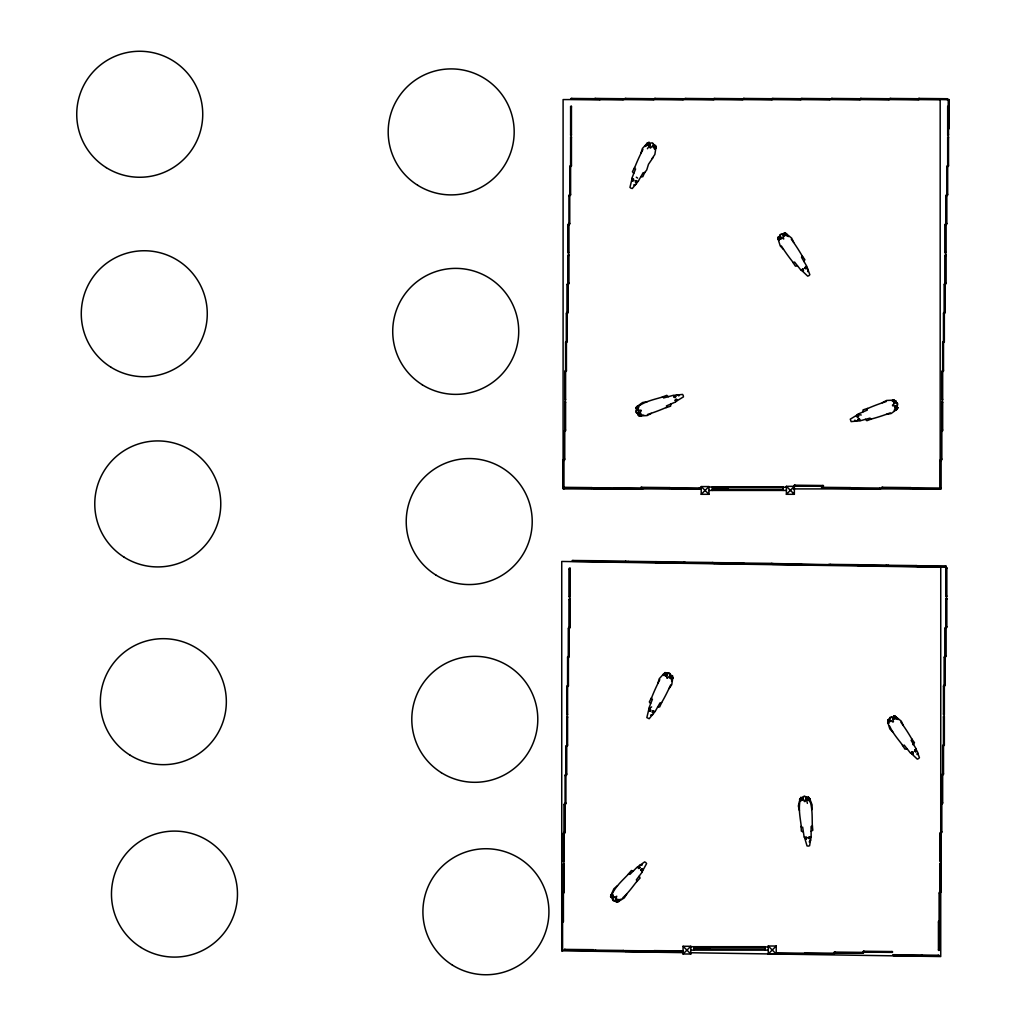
<?xml version="1.0" encoding="UTF-8"?>
<svg xmlns="http://www.w3.org/2000/svg" width="1026" height="1026" viewBox="0 0 1026 1026"><rect width="100%" height="100%" fill="white"/><g stroke="black" fill="none" stroke-linecap="round" stroke-linejoin="round"><path stroke-width="1.5" d="M563.094 488.145L563.094 487.312L592.169 487.619L592.156 488.453L563.094 488.145L563.928 488.132M563.864 488.158L563.864 487.324M571.982 99.278L571.995 98.445M565.211 950.217L565.223 949.383M573.021 561.325L573.034 560.478M594.695 99.266L594.708 98.432L623.77 98.74L623.77 99.573L571.995 99.086M591.386 488.44L591.386 487.606M595.478 99.278L595.478 98.445M593.746 488.607L593.746 487.773M599.505 99.56L599.517 98.727M592.733 950.512L592.746 949.678M598.12 561.697L598.132 560.863M595.708 950.999L595.708 950.166M600.543 561.607L600.556 560.773M601.313 561.62L601.326 560.786L572.251 560.478L572.251 561.312L625.655 561.799M613.804 488.607L613.804 487.773L642.879 488.068L642.866 488.902L593.746 488.414M614.574 488.607L614.574 487.773M623 99.56L623 98.727M621.269 488.902L621.269 488.068M625.86 99.278L625.873 98.445M625.642 561.991L625.655 561.158M623.231 951.282L623.231 950.448M628.143 562.158L628.143 561.325M625.783 951.461L625.796 950.627M641.866 488.158L641.866 487.324M653.382 99.56L653.395 98.727M655.383 99.278L655.396 98.445M655.46 561.735L655.46 562.581L684.522 562.876L684.534 562.043L627.373 561.312L627.361 562.145L683.752 562.684M655.665 562.44L655.665 561.607M656.23 562.581L656.23 561.748M656.435 562.453L656.435 561.62M653.305 951.743L653.318 950.91M654.845 951.461L654.857 950.627M669.375 488.44L669.388 487.606M671.735 488.607L671.748 487.773M682.906 99.56L682.918 98.727M685.778 99.278L685.778 98.445M683.752 562.876L683.752 562.043M684.855 563.018L684.868 562.184M682.367 951.743L682.38 950.91M699.257 488.902L699.27 488.068M713.301 99.56L713.301 98.727M714.737 99.278L714.737 98.445M712.377 563.312L712.39 562.466M714.301 563.466L714.301 562.633M742.26 99.56L742.26 98.727M744.235 99.278L744.235 98.445M741.811 563.749L741.824 562.915M743.837 563.915L743.85 563.082M771.757 99.56L771.757 98.727M772.911 99.278L772.911 98.445M771.36 564.197L771.372 563.364M773.104 564.364L773.117 563.53M776.977 953.757L776.99 952.923M795.124 486.042L795.137 485.208M800.421 99.56L800.434 98.727M801.909 99.278L801.922 98.445M800.665 564.787L800.639 563.813M801.434 564.787L801.409 563.825M804.499 954.039L804.512 953.205M806.038 953.757L806.051 952.923M822.39 488.158L822.39 487.324M822.647 486.324L822.66 485.49M829.431 99.56L829.444 98.727M832.304 99.278L832.304 98.445M828.957 565.082L828.97 564.249M830.432 565.236L830.432 564.39M833.561 954.039L833.574 953.205M835.113 952.923L835.126 952.09M849.913 488.44L849.913 487.606M852.273 488.607L852.273 487.773M859.826 99.56L859.826 98.727M861.263 99.278L861.263 98.445M857.954 564.685L857.941 565.647L887.003 565.954L887.015 565.121L857.941 564.813M858.711 565.659L858.724 564.698L829.662 564.39M862.635 953.205L862.648 952.372M864.187 952.09L864.2 951.243M879.782 488.902L879.795 488.068M882.719 488.158L882.732 487.324M888.785 99.56L888.785 98.727M890.76 99.278L890.76 98.445M886.233 565.954L886.246 565.108M888.593 566.121L888.593 565.275M891.709 952.372L891.722 951.538M893.941 955.527L893.941 954.693M910.242 488.44L910.254 487.606M912.601 488.607L912.614 487.773M918.283 99.56L918.283 98.727M909.959 955.783L909.959 954.95M919.424 99.278L919.437 98.445M910.729 955.796L910.729 954.962M916.115 566.403L916.115 565.57M917.949 566.557L917.949 565.724M921.463 955.822L921.463 954.988M922.233 955.822L922.246 954.988M940.124 488.902L940.137 488.068M946.947 99.56L946.96 98.727M938.251 956.078L938.251 955.244M945.459 566.852L945.472 566.019M649.189 145.064L649.214 143.64L649.009 145.692M655.781 146.795L655.576 148.847M672.658 677.019L672.453 679.058M628.348 874.19L631.388 870.523L633.414 870.997M811.104 826.469L811.143 836.562L809.924 838.434M912.742 744.632L912.832 742.939M805.808 837.434L805.269 838.101M806.462 268.209L806.59 265.978L801.498 257.257M916.051 751.199L916.18 748.967L911.088 740.246M635.466 181.14L635.62 182.513L635.581 181.102M803.422 270.787L802.871 268.761L801.96 270.569M912.883 752.571L912.999 753.789L912.935 751.955L911.96 751.814L911.55 753.559M803.409 269.274L803.243 270.389M811.784 809.706L812.13 804.974L810.322 800.242L808.206 798.818L806.308 798.882L807.385 803.384M912.986 752.276L912.832 753.392M799.741 800.498L800.293 798.51L801.832 798.395L802.524 799.639M807 799.947L807.552 797.971M792.79 262.143L795.381 266.132L797.458 265.914M902.38 745.145L904.97 749.134L907.035 748.903M635.722 182.102L635.812 181.307M652.613 712.313L652.472 711.326M665.887 675.903L666.092 673.851L665.887 675.903L666.092 673.851L664.707 673.184L663.232 674.621M638.377 866.867L638.441 868.509M652.613 711.608L652.498 712.724L652.472 710.992L653.408 710.723L653.908 712.288M638.505 866.867L638.531 867.945M799.818 801.986C798.497 810.463 800.421 818.915 801.37 827.238M802.268 269.12L802.281 270.248M911.857 752.122L911.857 753.251M636.261 411.17L636.376 410.233L641.058 410.195M896.455 405.847L897.442 404.872M812.335 826.417C812.028 818.043 812.656 809.399 810.091 801.216L806.295 798.626M649.843 147.68L650.407 143.037L652.562 142.896L653.793 144.666L650.51 148.001M666.72 677.904L667.285 673.248L669.439 673.107L670.671 674.877L667.387 678.224M670.901 404.129L670.581 406.181L666.066 407.655M862.802 411.926L863.122 409.861L867.637 408.399M639.506 868.176L639.634 867.188M655.858 147.449L654.857 145.5L655.499 145.602L653.126 146.731L655.319 145.948L656.063 148.154L655.152 148.873M636.376 410.233L635.992 412.349L637.608 413.773L641.301 410.887M672.03 679.097L672.953 678.366L671.748 675.711L672.389 675.813L670.004 676.955L670.004 678.122M784.492 233.453L786.057 233.736L784.492 233.453L784.082 235.749L784.274 233.146L786.775 233.902L786.942 235.057M897.327 405.809L897.712 403.693L896.096 402.282L892.402 405.167M894.069 716.443L895.647 716.738L894.069 716.443L893.659 718.739L893.864 716.135L896.365 716.905L896.532 718.059M617.857 901.264L618.665 900.931L616.28 902.123L616.357 900.2L617.126 899.597L616.947 900.982L618.845 900.956L621.179 899.071M778.503 237.545L778.183 239.109L778.285 237.224L780.786 237.994L778.503 237.545L778.093 239.827L779.093 240.417M890.376 720.983L888.08 720.534L887.67 722.83L888.683 723.407M888.08 720.534L887.772 722.099L888.465 720.021L887.849 720.226L889.657 720.816M804.397 801.588L802.563 797.279L804.358 796.086L806.308 796.997L805.128 801.537M778.619 239.827L779.067 237.981L780.453 238.635M888.208 722.817L888.657 720.97L890.042 721.637M634.389 168.379C636.838 161.954 639.775 155.567 642.93 149.45M651.279 698.603C653.729 692.178 656.653 685.778 659.808 679.661M617.126 899.597L617.242 901.02M670.658 684.881C667.849 691.165 664.681 697.449 661.18 703.361M619.294 900.341L618.999 901.469L616.664 901.649L616.523 899.315L616.421 901.931L618.268 901.546M671.607 681.315L672.415 678.43L671.697 676.673L670.427 677.545M610.97 895.942L611.714 894.018M619.435 900.738L617.639 901.739L616.472 900.713L616.87 899.353M641.006 153.028L642.404 148.488L645.816 144.756L648.291 144.191L650.035 144.948L647.393 148.744M657.884 683.239L659.282 678.699L662.693 674.967L665.181 674.415L666.926 675.159M636.595 181.076L636.902 182.115M635.594 168.918L631.875 178.293M652.472 699.129L648.753 708.517M632.119 178.447L629.951 187.386L631.003 188.207L632.285 188.502L635.581 184.5L633.837 185.103L636.069 184.282L637.928 181.243M637.428 409.079L635.825 408.361L637.223 406.155L638.39 406.296M639.442 867.868L639.852 866.816L639.416 868.496M809.591 799.959L810.014 798.882L808.27 797.343L806.769 799.126L807.347 800.139M785.454 234.839L785.993 233.492L784.159 232.94L784.518 235.018M895.044 717.841L895.583 716.494L893.749 715.93L894.095 718.008M807.744 798.446L807.411 799.267L808.244 796.74L809.437 799.113L808.988 798.356M896.057 409.566L896.788 407.822L895.275 407.527M638.916 406.771C636.813 409.387 638.364 413.824 641.635 414.542M894.236 410.567L895.762 406.219M806.038 838.717L806.731 837.832M785.429 234.8L785.993 233.492L786.391 234.403L785.621 233.966M895.018 717.802L895.583 716.494L895.98 717.392L894.172 717.674M615.164 900.982L616.741 896.249L612.33 898.532L613.048 900.559L615.164 900.982L613.381 900.187L614.253 900.751M806.834 837.896L805.987 839.14L806.487 838.037M807.424 799.421L808.09 798.048L809.604 799.203L810.335 802.101M641.519 415.261L640.699 416.081L638.595 415.094L639.621 413.003L640.775 413.132M779.516 236.249L780.465 234.313L782.62 234.133L783.697 238.981L779.516 236.249L780.748 234.723L779.978 235.429M894.082 403.051L895.108 400.961L893.672 400.255L895.467 400.833L894.082 403.051L895.108 400.961L893.005 399.96L892.184 400.794M892.851 722.06L889.106 719.252L890.055 717.315L892.197 717.136L893.454 721.637M638.595 415.094L639.621 413.003L638.236 415.222L640.032 415.799M803.897 261.515L804.871 259.668L802.101 255.807M913.486 744.504L914.448 742.657L911.678 738.797M654.819 711.467L652.946 714.494L650.715 715.327L652.459 714.712L649.176 718.726L646.842 717.597L648.996 708.658L651.651 706.927M804.782 267.44L806.628 267.363M637.3 880.77C632.76 886.567 628.412 892.8 622.859 897.724M613.445 891.543C617.46 884.617 623.603 879.282 629.002 873.549M662.347 397.024L666.797 395.343L668.324 396.754M871.356 419.031L866.906 420.698L865.38 419.288M613.125 892.069L611.586 894.634L611.817 896.519L613.266 896.031M643.212 172.573L638.198 181.346L636.197 182.346M660.09 702.797L655.088 711.557L653.087 712.57M779.439 238.943L779.978 237.596L779.003 236.993L778.144 237.044L777.99 238.955M626.873 893.838L624.334 897.84L620.05 900.546L617.511 900.43L616.023 899.238M649.586 710.877C650.792 711.929 651.523 707.683 648.791 709.851M652.985 157.645L648.496 164.275L646.739 169.944L644.302 173.15M856.441 416.466L858.044 414.094L867.316 410.092M652.177 158.402L654.857 154.477L655.64 149.475L654.524 147.193L652.857 146.295M669.055 688.613L671.735 684.701L672.517 679.699L671.414 677.417L669.734 676.519M779.414 238.904L780.363 238.507L778.965 238.25M646.354 144.409L647.816 142.973M669.798 677.788L671.273 676.339M636.287 879.936L642.353 871.869M801.114 826.353L801.357 831.098L803.268 831.932M673.902 396.729L674.685 395.638L673.915 397.088L674.775 397.562L675.98 396.318L675.018 397.331M642.148 871.664L646.598 863.61L645.803 862.545L644.636 861.904L640.404 864.905L642.25 864.777L639.878 864.995L637.287 867.432M804.846 838.216L806.077 836.921L806.846 837.524M806.769 799.126L808.244 796.971L809.488 798.382L808.27 797.343M858.685 418.711L857.71 419.737L858.929 418.493L859.801 419.326L859.018 420.416L859.416 419.403M889.106 719.252L890.337 717.713L889.568 718.418M637.043 867.265L629.9 874.396M640.16 413.491L639.16 414.658L640.827 415.568L643.777 415.081M893.543 402.564L894.544 401.397L892.877 400.486M663.476 674.967L663.476 673.8L666.297 673.094L665.823 672.658L666.413 675.223L665.502 675.942M800.78 800.973L803.178 798.856M799.998 799.921L801.306 798.549L802.178 799.818M640.019 413.529L639.39 414.825L640.686 415.453L638.698 415.863L638.198 414.453L639.544 413.85M896.711 408.758L896.096 409.387L898.083 407.617L895.429 407.476L896.301 407.579M701.22 494.301L708.94 486.58L701.22 486.58L701.22 494.301L708.94 494.301L708.94 486.58M786.391 494.301L794.355 486.337L786.391 486.337L786.391 494.301L794.355 494.301L794.355 486.337M683.072 954L690.793 946.28L683.072 946.28L683.072 954L690.793 954L690.793 946.28M768.243 954L776.207 946.023L768.243 946.023L768.243 954L776.207 954L776.207 946.023M641.455 415.671L639.39 415.645L638.877 414.183L639.903 413.196M893.8 402.846L894.531 402.102M897.224 408.733L895.634 410.041M640.75 869.638L642.507 869.112L641.365 869.535M653.87 146.231L655.601 145.397L655.447 148.065L654.96 146.718M617.511 885.695L613.894 888.773L611.817 893.389L612.291 895.89L613.663 897.199M647.739 143.473L647.047 144.025L649.035 142.242L648.996 144.345M664.617 673.697L663.925 674.236L665.053 672.543L666.387 673.184L666.349 674.326L664.912 674.531M633.799 180.345L632.452 180.999L633.747 180.243M780.991 237.519L779.465 238.66L778.708 241.084L780.235 245.907L783.466 249.382M890.581 720.521L889.055 721.65L888.298 724.087L889.824 728.909L893.056 732.384M650.625 710.454L649.278 711.095L650.317 710.505M894.005 718.751L893.774 717.341L895.057 716.469L896.724 717.674M653.549 147.321L654.819 146.462L655.537 148.219M811.053 831.355L812.81 830.239L812.335 825.507M783.569 235.762L785.185 234.762L787.712 234.941L791.649 238.122L793.714 242.405M893.146 718.764L894.762 717.764L897.301 717.931L901.238 721.124L903.29 725.395M808.847 836.921L810.489 837.78M666.862 407.181C660.577 409.99 653.985 412.439 647.432 414.53M866.842 408.874C873.126 406.065 879.718 403.616 886.272 401.525M648.227 144.64L645.123 146.474L646.867 144.038L648.688 143.512L648.804 145.038M640.788 404.719C647.714 400.691 655.704 399.101 663.219 396.793M890.247 412.875C883.822 415.325 877.14 417.531 870.484 419.249M640.262 405.014L637.646 406.476L636.915 408.233L638.428 408.528M893.005 718.546L896.198 718.687M651.318 413.363L647.124 415.581L642.071 415.812L639.929 414.453L639.224 412.683M882.373 402.692L886.579 400.461L891.632 400.243L893.774 401.602L894.48 403.372M612.484 896.775L613.445 896.378M666.387 405.95L675.647 401.948M634.619 167.482L632.452 171.714L633.696 173.407M651.497 697.706L649.343 701.938L650.574 703.618M675.583 401.666L683.431 396.882L683.278 395.561L682.572 394.433L677.417 394.933L679.071 395.741L676.916 394.754L673.454 395.574M801.088 798.728L800.139 799.818L800.973 797.279L802.165 799.664L801.729 798.908M612.124 894.108L611.06 894.569L611.201 896.891L613.522 896.711L610.945 897.173L611.073 895.3L611.201 896.891L613.522 896.711M632.337 179.742L633.311 179.178M650.202 709.389L649.227 709.966M631.913 179.627L633.632 179.127M642.173 869.368L641.045 869.497M673.325 395.318L663.591 397.973M670.004 676.955L672.197 676.16L672.735 677.66M648.778 142.794L647.265 143.319L648.945 142.46L649.535 144.999L648.778 142.794L646.585 143.589L646.598 144.756M664.155 673.531L665.669 673.018L666.413 675.223L665.669 673.018M914.615 749.993L916.218 750.352L914.935 750.006M860.25 420.468L856.787 421.301L854.62 420.301L856.287 421.109L851.131 421.622L850.272 419.172L858.121 414.376L861.212 415.03M647.008 145.333L650.151 144.704M663.899 675.557L667.041 674.928M663.745 674.262L665.566 673.723L665.694 675.262M870.112 418.082L860.378 420.737L858.249 420.032M803.371 796.804L804.384 796.574M647.226 401.653L642.558 402.538L638.467 405.514L637.646 407.925L638.185 409.733M886.477 414.389L891.145 413.516L895.236 410.528L896.057 408.13L895.506 406.309M892.248 400.384L894.313 400.397M636.851 881.578L640.044 878.064L639.301 876.114M781.684 234.274L782.62 234.133M891.273 717.264L892.197 717.136M641.186 870.638L642.276 870.343M642.661 870.574L640.686 870.151M803.204 799.113L801.319 799.344L799.446 801.062L798.356 806L799.408 810.63M640.724 176.78L642.802 176.703L644.764 172.368M657.602 707.004L659.68 706.914L661.642 702.579M892.646 405.86L894.749 405.796M636.03 180.512L637.018 182.077M620.448 899.635L615.844 899.443M948.396 100.368L949.23 100.368M948.524 106.319L947.678 106.319L947.678 135.394L948.524 135.394L948.396 99.599L949.23 99.599L949.23 128.66L948.396 128.66M570.61 107.102L571.444 107.102M947.678 107.102L948.524 107.102M948.396 127.891L949.23 127.891M570.61 134.624L571.444 134.624M947.678 134.624L948.524 134.624M570.61 137.728L571.444 137.728M947.678 137.728L948.524 137.728M570.61 165.25L571.444 165.25M947.678 165.25L948.524 165.25M569.763 166.802L570.61 166.802M946.844 166.802L947.678 166.802M569.763 194.324L570.61 194.324M946.844 194.324L947.678 194.324M568.93 195.863L569.763 195.863M946.01 195.863L946.844 195.863M568.93 223.386L569.763 223.386M946.01 223.386L946.844 223.386M568.096 224.938L568.93 224.938M945.177 224.938L946.01 224.938M568.096 252.46L568.93 252.46M945.177 252.46L946.01 252.46M568.096 255.577L568.93 255.577M945.177 255.577L946.01 255.577M568.096 283.099L568.93 283.099M945.177 283.099L946.01 283.099M567.263 284.638L568.096 284.638M944.343 284.638L945.177 284.638M567.263 312.161L568.096 312.161M944.343 312.161L945.177 312.161M566.429 313.712L567.263 313.712M943.51 313.712L944.343 313.712M566.429 341.235L567.263 341.235M943.51 341.235L944.343 341.235M565.595 342.774L566.429 342.774M942.676 342.774L943.51 342.774M565.595 370.296L566.429 370.296M942.676 370.296L943.51 370.296M564.762 371.835L565.595 371.835M941.842 371.835L942.676 371.835M564.762 399.358L565.595 399.358M941.842 399.358L942.676 399.358M564.762 402.474L565.595 402.474M941.842 402.474L942.676 402.474M564.762 429.997L565.595 429.997M941.842 429.997L942.676 429.997M563.928 431.548L564.762 431.548M941.009 431.548L941.842 431.548M563.928 459.071L564.762 459.071M941.009 459.071L941.842 459.071M563.094 459.84L564.762 459.84L564.762 401.705L565.595 401.705L565.595 430.779L563.928 430.779L563.928 488.902M940.175 459.84L941.842 459.84L941.842 401.705L942.676 401.705L942.676 430.779L941.009 430.779L941.009 488.902L793.175 488.902M563.094 460.61L563.928 460.61M940.175 460.61L941.009 460.61M708.94 487.004L783.21 487.004M712.377 487.247L786.391 487.247M940.175 488.132L941.009 488.132M700.502 488.902L563.094 488.902L563.094 99.573L940.175 99.573L940.175 488.902M712.377 488.966L728.114 488.966M712.377 489.21L783.21 489.21M708.94 490.441L786.391 490.441M946.01 568.584L946.844 568.584M569.25 568.981L570.084 568.981M946.01 596.106L946.844 596.106M569.25 596.504L570.084 596.504M946.01 599.222L946.844 599.222M569.25 599.62L570.084 599.62M946.01 626.745L946.844 626.745M569.25 627.143L570.084 627.143M945.177 628.284L946.01 628.284M568.417 628.682L569.25 628.682M945.177 655.806L946.01 655.806M568.417 656.204L569.25 656.204M944.343 657.358L945.177 657.358M567.583 657.756L568.417 657.756M944.343 684.881L945.177 684.881M567.583 685.278L568.417 685.278M943.51 686.42L944.343 686.42M566.75 686.817L567.583 686.817M943.51 713.942L944.343 713.942M566.75 714.34L567.583 714.34M943.51 717.059L944.343 717.059M566.75 717.456L567.583 717.456M943.51 744.581L944.343 744.581M566.75 744.979L567.583 744.979M942.663 746.133L943.51 746.133M565.916 746.518L566.75 746.518M942.663 773.655L943.51 773.655M565.916 774.04L566.75 774.04M941.83 775.194L942.663 775.194M565.082 775.592L565.916 775.592M941.83 802.717L942.663 802.717M565.082 803.114L565.916 803.114M940.996 804.256L941.83 804.256M564.249 804.653L565.082 804.653M940.996 831.791L941.83 831.791M564.249 832.176L565.082 832.176M940.162 833.33L940.996 833.33M563.415 833.728L564.249 833.728M940.162 860.852L940.996 860.852M563.415 861.25L564.249 861.25M940.162 863.969L940.996 863.969M563.415 864.367L564.249 864.367M940.162 891.491L940.996 891.491M563.415 891.889L564.249 891.889M939.329 893.03L940.162 893.03M562.581 893.428L563.415 893.428M939.329 920.553L940.162 920.553M562.581 920.95L563.415 920.95M561.735 921.72L563.415 921.72L563.415 863.584L564.249 863.584L564.249 892.658L562.581 892.658L562.581 950.794L561.735 950.794L561.735 561.453L940.739 567.211L940.739 956.553L689.677 952.731M938.495 922.105L939.329 922.105M561.735 922.489L562.581 922.489M690.793 946.703L765.05 946.703M694.217 946.947L768.243 946.947M694.217 948.665L709.966 948.665M694.217 948.909L765.05 948.909M938.495 949.627L939.329 949.627M561.735 950.025L562.581 950.025M690.793 950.14L768.243 950.14M919.437 99.086L946.96 99.368M890.76 99.086L918.283 99.368M861.263 99.086L888.785 99.368M801.203 98.74L772.142 98.432L772.129 99.266L801.203 99.573L801.152 98.432L830.214 98.74L830.201 99.573L801.139 99.266M832.304 99.086L859.826 99.368M801.909 99.086L829.431 99.368M772.911 99.086L800.434 99.368M714.07 98.74L685.009 98.432L684.996 99.266L714.07 99.573L713.968 98.432L743.029 98.74L743.029 99.573L713.955 99.266M744.235 99.086L771.757 99.368M714.737 99.086L742.26 99.368M685.778 99.086L713.301 99.368M655.383 99.086L682.906 99.368M625.86 99.086L653.382 99.368M595.478 99.086L623 99.368M795.137 485.849L822.66 486.132M882.732 487.966L910.254 488.248M822.39 487.966L849.913 488.248M643.392 487.978L669.388 488.248M671.748 488.414L699.257 488.709M614.574 488.414L642.096 488.709M573.021 561.132L600.543 561.414M684.855 562.825L712.377 563.12M714.301 563.274L741.824 563.556M743.837 563.723L771.36 564.005M773.117 564.172L800.639 564.454M801.434 564.595L828.957 564.89M829.726 565.082L772.334 564.351L772.347 563.518L886.233 565.762M830.432 565.044L857.954 565.326M888.593 565.916L916.115 566.211M917.949 566.365L945.472 566.66M864.2 951.897L891.709 952.179M835.113 952.731L862.635 953.013M565.211 950.025L592.733 950.32M654.088 950.922L625.014 950.615L625.014 951.448L654.075 951.756L654.088 950.615L683.149 950.922L683.136 951.756L654.075 951.448M654.845 951.269L682.367 951.551M595.708 950.807L623.231 951.089M625.783 951.269L653.305 951.551M805.282 953.218L776.207 952.91L776.207 953.744L805.269 954.052L805.282 952.91L834.343 953.218L834.33 954.052L805.269 953.744M806.038 953.564L833.561 953.847M776.977 953.564L804.499 953.847M893.941 955.334L938.251 955.886M561.735 950.794L683.278 952.641M896.339 407.258L895.3 407.142M664.938 674.492L665.759 675.121L665.284 673.774M671.85 676.929L670.491 677.391L672.479 675.621L672.325 678.276L672.312 677.404M895.313 409.759L896.48 409.887L897.506 407.797L895.403 406.809L897.865 407.681L896.827 409.246L897.506 407.797L895.403 406.809M893.89 400.704L893.018 400.589L895.685 400.743L894.159 402.205M856.966 416.364L858.005 416.8M676.737 399.691L675.698 399.255L677.16 399.627M667.285 673.248L669.221 673.556L668.234 673.248M857.133 415.068L858.711 415.928L858.326 416.825L856.543 416.428L857.749 416.62M888.08 722.112L887.721 720.034L889.568 720.598M637.133 406.976L635.799 407.579L636.287 408.989M803.486 270.877L800.78 269.941L794.522 262.015M913.076 753.866L910.37 752.93L904.111 745.017M806.603 267.491L805.551 267.235M785.313 235.185L788.661 236.544L786.57 234.403L784.685 234.146L784.8 235.672M858.454 415.735L857.351 415.466M675.249 400.307L676.339 400.589M894.89 718.187L898.25 719.534L896.16 717.392L894.274 717.136L894.39 718.675M805.423 796.651L806.308 796.997M676.57 400.974L674.993 400.127M638.3 409.233L636.197 408.245L636.877 406.796L636.197 408.245L638.3 409.233L635.838 408.374M805.077 268.119L806 268.491M914.666 751.122L915.897 751.789L914.628 751.237M801.139 799.536L799.882 798.856L801.152 799.575M785.467 233.479L787.134 234.685M779.452 237.583L781.119 238.789L779.452 237.583L780.671 238.314M652.972 146.064L654.434 148.911M669.85 676.275L671.838 680.418M636.3 177.203L637.633 178.101M914.948 751.032L915.59 751.494M805.397 268.132L806.308 268.799L804.794 267.953M802.794 799.421L801.037 797.882L799.985 799.087L801.011 797.51L802.794 799.421L801.037 797.882L799.536 799.664L800.126 800.678M793.457 262.797C789.122 257.462 785.044 251.716 781.325 245.932M903.047 745.787C898.353 739.477 892.864 733.449 889.683 726.113M791.277 239.148C795.304 244.727 799.164 250.613 802.537 256.59M786.391 486.337L794.355 494.301M701.22 486.58L708.94 494.301M900.854 722.15C904.894 727.716 908.741 733.603 912.127 739.592M768.243 946.023L776.207 954M683.072 946.28L690.793 954M613.497 897.391L612.83 894.262M801.037 269.8L807.693 276.135L808.924 275.648L809.835 274.673L808.013 269.825L807.667 271.634L808.065 269.287L806.372 266.157M910.626 752.789L917.282 759.137L918.514 758.637L919.424 757.675L917.603 752.815L917.257 754.636L917.654 752.289L915.962 749.16M809.552 836.831L810.399 837.87M808.116 799.254L809.591 801.152M653.203 143.922L653.793 144.666M670.081 674.133L670.671 674.877M808.757 837.665L809.488 838.87L808.68 837.755M896.096 402.282L897.25 403.859L896.762 402.936M637.608 413.773L636.453 412.195L636.941 413.106M809.104 797.856L809.937 799.729M888.26 723.445L887.747 721.458M809.052 837.729L809.373 838.447M612.33 898.532L612.702 899.404M784.274 234.723L784.415 235.749M802.665 827.097L804.14 837.088M804.435 837.088L807.026 845.911L808.334 846.104L809.604 845.719L810.45 840.602L809.245 842L810.771 840.166L810.861 836.613M653.575 710.992L653.78 712.326M616.523 899.315L616.664 901.649M948.588 100.368L948.588 127.891M947.883 107.102L947.883 134.624M947.883 137.728L947.883 165.25M946.203 195.863L946.203 223.386M946.203 568.584L946.203 596.106M946.203 599.222L946.203 626.745M945.369 224.938L945.369 252.46M945.369 255.577L945.369 283.099M945.369 628.284L945.369 655.806M944.536 284.638L944.536 312.161M944.536 657.358L944.536 684.881M943.702 313.712L943.702 341.235M943.702 686.42L943.702 713.942M943.702 717.059L943.702 744.581M942.868 342.774L942.868 370.296M942.868 746.133L942.868 773.655M942.035 371.835L942.035 399.358M942.035 402.474L942.035 429.997M942.022 775.194L942.022 802.717M941.201 431.548L941.201 459.071M941.188 804.256L941.188 831.791M940.367 460.61L940.367 488.132M940.355 833.33L940.355 860.852M940.355 863.969L940.355 891.491M939.521 893.03L939.521 920.553M938.687 922.105L938.687 949.627M783.21 487.247L783.21 490.441M765.05 946.947L765.05 950.14M712.377 487.004L712.377 490.441M694.217 946.703L694.217 950.14M570.802 107.102L570.802 134.624M570.802 137.728L570.802 165.25M569.956 166.802L569.956 194.324M569.443 568.981L569.443 596.504M569.443 599.62L569.443 627.143M568.609 628.682L568.609 656.204M568.289 224.938L568.289 252.46M568.289 255.577L568.289 283.099M567.776 657.756L567.776 685.278M567.455 284.638L567.455 312.161M566.942 686.817L566.942 714.34M566.942 717.456L566.942 744.979M566.621 313.712L566.621 341.235M566.108 746.518L566.108 774.04M565.788 342.774L565.788 370.296M564.954 371.835L564.954 399.358M564.954 402.474L564.954 429.997M564.441 804.653L564.441 832.176M564.12 431.548L564.12 459.071M563.607 833.728L563.607 861.25M563.607 864.367L563.607 891.889M563.287 460.61L563.287 488.132M562.774 893.428L562.774 920.95M561.94 922.489L561.94 950.025M571.226 98.432L571.213 99.266L600.287 99.573L600.287 98.74L571.226 98.432M564.454 949.383L564.441 950.217L593.503 950.525L593.515 949.678L564.454 949.383M592.977 487.773L592.964 488.607L622.038 488.902L622.038 488.068L592.977 487.773M597.363 560.863L597.35 561.697L626.424 561.991L626.424 561.158L597.363 560.863M594.939 950.153L594.939 950.987L624 951.294L624.013 950.461L594.939 950.153M625.103 98.432L625.09 99.266L654.152 99.573L654.165 98.74L625.103 98.432M641.096 487.312L641.083 488.145L670.158 488.453L670.158 487.619L641.096 487.312M654.626 98.432L654.614 99.266L683.675 99.573L683.688 98.74L654.626 98.432M670.978 487.773L670.966 488.607L700.04 488.902L700.04 488.068L670.978 487.773M684.098 562.171L684.085 563.005L713.147 563.312L713.16 562.479L684.098 562.171M713.532 562.62L713.519 563.454L742.593 563.761L742.593 562.928L713.532 562.62M743.465 98.432L743.465 99.266L772.527 99.573L772.54 98.74L743.465 98.432M743.08 563.069L743.068 563.902L772.129 564.21L772.142 563.377L743.08 563.069M794.368 485.195L794.355 486.029L823.429 486.337L823.429 485.503L794.368 485.195M821.621 487.312L821.608 488.145L850.682 488.453L850.695 487.619L821.621 487.312M831.535 98.432L831.522 99.266L860.596 99.573L860.596 98.74L831.535 98.432M834.356 952.077L834.343 952.91L863.405 953.218L863.417 952.385L834.356 952.077M851.503 487.773L851.49 488.607L880.565 488.902L880.565 488.068L851.503 487.773M860.493 98.432L860.481 99.266L889.555 99.573L889.555 98.74L860.493 98.432M863.43 951.243L863.417 952.077L892.479 952.385L892.492 951.551L863.43 951.243M881.962 487.312L881.95 488.145L911.024 488.453L911.024 487.619L881.962 487.312M889.991 98.432L889.978 99.266L919.052 99.573L919.052 98.74L889.991 98.432M887.823 565.275L887.823 566.108L916.885 566.416L916.898 565.582L887.823 565.275M893.171 954.693L893.171 955.527L939.021 956.091L939.034 955.257L893.171 954.693M911.845 487.773L911.832 488.607L940.893 488.902L940.906 488.068L911.845 487.773M918.668 98.432L918.655 99.266L947.729 99.573L947.729 98.74L918.668 98.432M917.18 565.724L917.167 566.557L946.241 566.852L946.241 566.019L917.18 565.724M612.702 896.467L611.637 897.481L610.521 896.506L611.637 894.813L611.74 896.237L612.702 896.467M640.147 414.568L639.826 415.953L640.198 414.542M656.037 147.269L654.601 147.475L656.037 147.269M571.444 106.319L570.61 106.319L570.61 135.394L571.444 135.394L571.444 106.319M571.444 136.958L570.61 136.958L570.61 195.094L568.93 195.094L568.93 253.23L568.096 253.23L568.096 224.168L569.763 224.168L569.763 166.032L571.444 166.032L571.444 136.958M948.524 136.958L947.678 136.958L947.678 195.094L946.01 195.094L946.01 253.23L945.177 253.23L945.177 224.168L946.844 224.168L946.844 166.032L948.524 166.032L948.524 136.958M568.93 254.794L568.096 254.794L568.096 312.93L566.429 312.93L566.429 371.066L564.762 371.066L564.762 400.14L565.595 400.14L565.595 342.004L567.263 342.004L567.263 283.869L568.93 283.869L568.93 254.794M946.01 254.794L945.177 254.794L945.177 312.93L943.51 312.93L943.51 371.066L941.842 371.066L941.842 400.14L942.676 400.14L942.676 342.004L944.343 342.004L944.343 283.869L946.01 283.869L946.01 254.794M946.844 567.814L946.01 567.814L946.01 596.875L946.844 596.875L946.844 567.814M570.084 568.212L569.25 568.212L569.25 597.273L570.084 597.273L570.084 568.212M946.844 598.453L946.01 598.453L946.01 656.589L944.343 656.589L944.343 714.724L943.51 714.724L943.51 685.65L945.177 685.65L945.177 627.514L946.844 627.514L946.844 598.453M570.084 598.851L569.25 598.851L569.25 656.973L567.583 656.973L567.583 715.109L566.75 715.109L566.75 686.048L568.417 686.048L568.417 627.912L570.084 627.912L570.084 598.851M944.343 716.289L943.51 716.289L943.51 774.425L941.83 774.425L941.83 832.561L940.162 832.561L940.162 861.622L940.996 861.622L940.996 803.486L942.663 803.486L942.663 745.351L944.343 745.351L944.343 716.289M567.583 716.687L566.75 716.687L566.75 774.822L565.082 774.822L565.082 832.958L563.415 832.958L563.415 862.02L564.249 862.02L564.249 803.884L565.916 803.884L565.916 745.748L567.583 745.748L567.583 716.687M940.996 863.199L940.162 863.199L940.162 921.322L938.495 921.322L938.495 950.397L939.329 950.397L939.329 892.261L940.996 892.261L940.996 863.199M612.291 895.595L610.855 895.416L612.265 895.634M808.411 798.985L807.513 798.715L808.411 799.036M637.787 407.668L636.633 406.809L637.749 407.681M671.504 677.647L670.863 676.968L671.479 677.699M648.047 144.281L647.303 143.063L648.034 144.32M895.506 401.461L895.48 400.807L895.506 401.461M638.21 414.927L638.21 414.927M422.225 384.737A63.009 63.009 0 0 0 518.681 333.707A63.009 63.009 0 0 0 426.252 275.686A63.009 63.009 0 0 0 422.225 384.737M441.295 772.668A63.009 63.009 0 0 0 537.752 721.637A63.009 63.009 0 0 0 445.335 663.617A63.009 63.009 0 0 0 441.295 772.668M452.415 965.107A63.009 63.009 0 0 0 548.884 914.063A63.009 63.009 0 0 0 456.455 856.043A63.009 63.009 0 0 0 452.415 965.107M417.685 185.257A63.009 63.009 0 0 0 514.141 134.226A63.009 63.009 0 0 0 421.724 76.206A63.009 63.009 0 0 0 417.685 185.257M435.717 574.919A63.009 63.009 0 0 0 532.173 523.876A63.009 63.009 0 0 0 439.756 465.868A63.009 63.009 0 0 0 435.717 574.919M106.242 167.623A63.009 63.009 0 0 0 202.699 116.592A63.009 63.009 0 0 0 110.269 58.572A63.009 63.009 0 0 0 106.242 167.623M110.77 367.103A63.009 63.009 0 0 0 207.226 316.072A63.009 63.009 0 0 0 114.809 258.052A63.009 63.009 0 0 0 110.77 367.103M124.274 557.285A63.009 63.009 0 0 0 220.731 506.241A63.009 63.009 0 0 0 128.301 448.234A63.009 63.009 0 0 0 124.274 557.285M129.84 755.033A63.009 63.009 0 0 0 226.297 704.003A63.009 63.009 0 0 0 133.88 645.982A63.009 63.009 0 0 0 129.84 755.033M140.972 947.46A63.009 63.009 0 0 0 237.429 896.429A63.009 63.009 0 0 0 144.999 838.409A63.009 63.009 0 0 0 140.972 947.46"/></g></svg>
